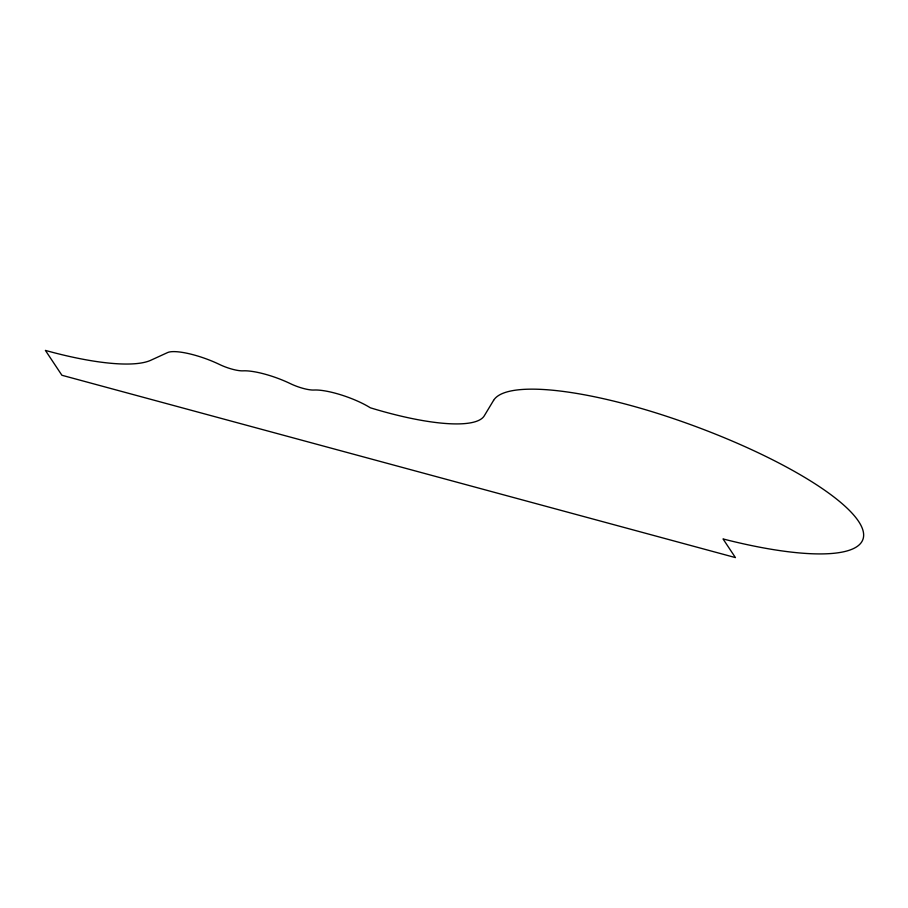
<?xml version="1.0" encoding="UTF-8"?>
<svg xmlns="http://www.w3.org/2000/svg" width="908" height="908" viewBox="0 0 908 908"><rect width="100%" height="100%" fill="white"/><g stroke="black" fill="none" stroke-linecap="round" stroke-linejoin="round"><path stroke-width="1.36" d="M493.555 400.417L484.293 415.785A135.859 33.097 19.7 0 1 370.351 407.794A38.511 9.386 19.7 0 0 313.998 390.031A19.261 4.688 19.7 0 1 290.367 383.641A38.511 9.386 19.7 0 0 243.106 370.839A19.261 4.688 19.7 0 1 219.464 364.449A38.511 9.386 19.7 0 0 167.583 352.576L150.83 360.249A150.876 36.751 19.7 0 1 45.4 350.409L61.914 375.265L735.423 557.591L723.04 538.943A205.265 50.008 19.7 0 0 861.908 527.423A205.265 50.008 19.7 0 0 671.772 418.032A188.274 45.865 19.7 0 0 493.555 400.417"/></g></svg>
